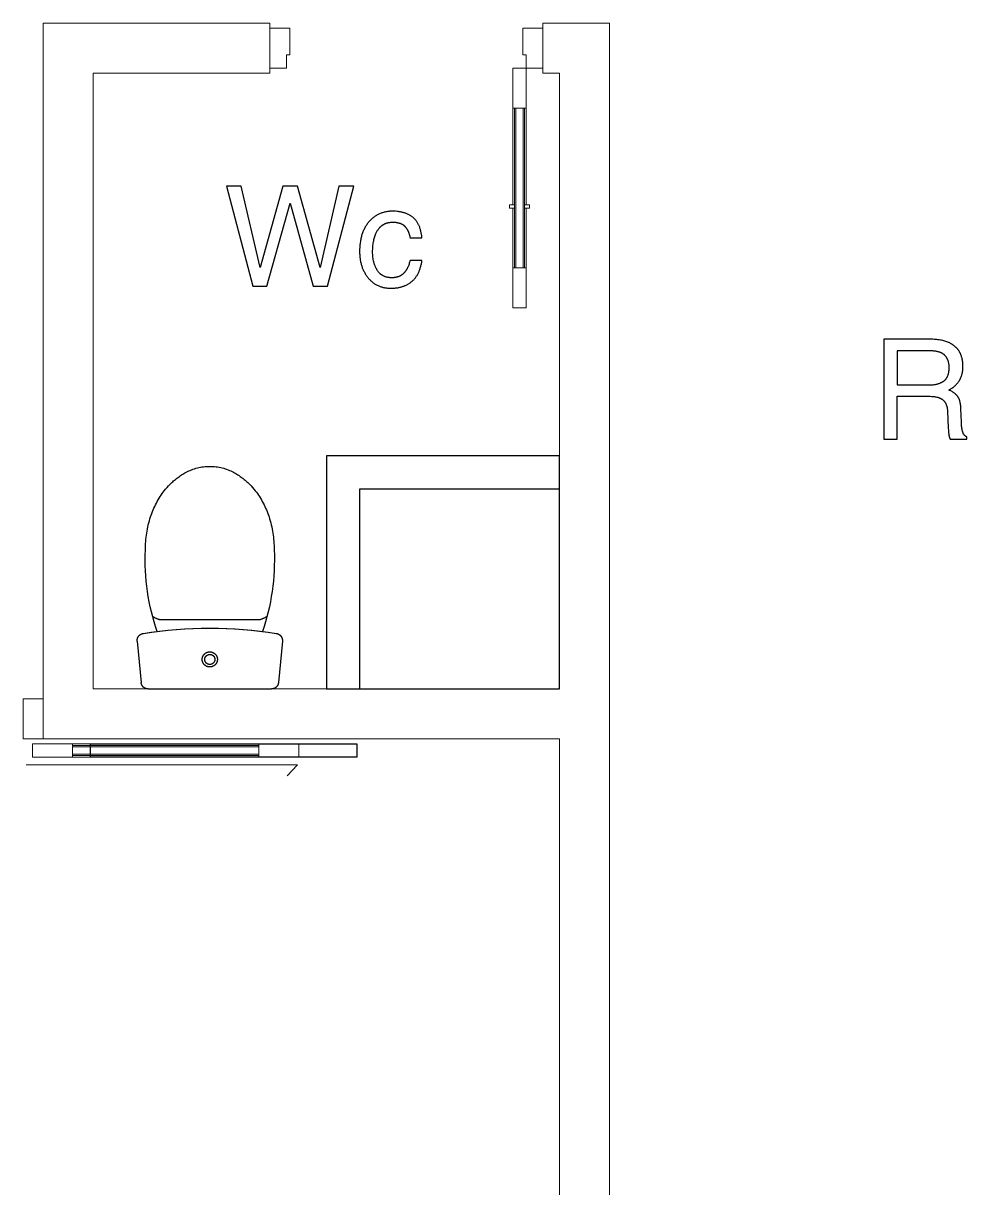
# Model space of a CAD drawing. Header units: metres. Extents: x 0 to 2861, y -1 to 1496.
# Drawn here: x 6.851 to 9.684, y 25.423 to 28.922 of the extents above; entities that cross this region are included whole.
import ezdxf

# ---------------------------------------------------------------- set-up
doc = ezdxf.new("R2010")
doc.units = ezdxf.units.M
doc.linetypes.add('ACAD_ISO03W100', pattern=[30, 12, -18])
for name, color, linetype in [('ARS-FURNITURE', 252, 'Continuous'), ('ARS_ARSIR', 251, 'Continuous'), ('Default', 18, 'Continuous'), ('Furniture lavatory', 8, 'Continuous')]:
    doc.layers.add(name, color=color, linetype=linetype)
doc.layers.add('ARS-KUSEN', color=25, linetype='Continuous', lineweight=9)
doc.layers.add('ARS_DINDING', color=1, linetype='Continuous', lineweight=15)

msp = doc.modelspace()

# ---------------------------------------------------------------- linework, layer by layer
at = {"layer": 'ARS-FURNITURE'}
for points in [[(8.4613, 27.6215), (7.7613, 27.6215)], [(7.7613, 27.6215), (7.7613, 26.9215)], [(8.4613, 26.9215), (8.4613, 27.6215)], [(8.4613, 27.5215), (7.8613, 27.5215)], [(7.8613, 27.5215), (7.8613, 26.9215)], [(8.4613, 26.9215), (8.4613, 27.5215)], [(7.7613, 26.9215), (8.4613, 26.9215)], [(7.8613, 26.9215), (8.4613, 26.9215)]]:
    msp.add_lwpolyline(points, dxfattribs=at)
at = {"layer": 'ARS-KUSEN'}
for points in [[(7.6513, 28.9065), (7.5913, 28.9065)], [(7.5913, 28.9065), (7.5913, 28.7865)], [(7.6513, 28.8265), (7.6513, 28.9065)], [(8.3513, 28.8265), (8.3513, 28.9065)], [(8.3513, 28.9065), (8.4113, 28.9065)], [(8.4113, 28.9065), (8.4113, 28.7865)], [(7.6413, 28.7865), (7.6413, 28.8265)], [(7.6413, 28.8265), (7.6513, 28.8265)], [(8.3613, 28.8265), (8.3513, 28.8265)], [(8.3613, 28.7865), (8.3613, 28.8265)], [(7.5913, 28.7865), (7.6413, 28.7865)], [(8.3213, 28.6665), (8.3213, 28.7865)], [(8.3213, 28.7865), (8.3613, 28.7865)], [(8.4113, 28.7865), (8.3613, 28.7865)], [(8.3613, 28.7865), (8.3613, 28.6665)], [(8.3613, 28.6665), (8.3213, 28.6665)], [(8.3263, 28.6665), (8.3263, 28.1865)], [(8.3303, 28.6665), (8.3303, 28.1865)], [(8.3523, 28.6665), (8.3523, 28.1865)], [(8.3563, 28.6665), (8.3563, 28.1865)], [(8.3113, 28.3665), (8.3113, 28.3765)], [(8.3113, 28.3765), (8.3263, 28.3765)], [(8.3263, 28.3765), (8.3263, 28.3665)], [(8.3563, 28.3765), (8.3563, 28.3665)], [(8.3713, 28.3765), (8.3563, 28.3765)], [(8.3713, 28.3665), (8.3713, 28.3765)], [(8.3263, 28.3665), (8.3113, 28.3665)], [(8.3563, 28.3665), (8.3713, 28.3665)], [(8.3213, 28.0665), (8.3213, 28.1865)], [(8.3213, 28.1865), (8.3613, 28.1865)], [(8.3613, 28.1865), (8.3613, 28.0665)], [(8.3613, 28.0665), (8.3213, 28.0665)], [(7.559, 26.7515), (6.999, 26.7515)], [(7.559, 26.7475), (6.999, 26.7475)], [(7.559, 26.7255), (6.999, 26.7255)], [(7.559, 26.7215), (6.999, 26.7215)], [(6.8601, 26.6931), (7.6751, 26.6931), (7.6434, 26.6607)]]:
    msp.add_lwpolyline(points, dxfattribs=at)
at = {"layer": 'ARS-KUSEN', "color": 16}
for points in [[(8.3213, 28.3765), (8.3213, 28.6665)], [(8.3213, 28.6665), (8.3613, 28.6665)], [(8.3613, 28.6665), (8.3613, 28.3765)], [(8.3213, 28.1865), (8.3213, 28.3665)], [(8.3613, 28.3665), (8.3613, 28.1865)], [(8.3613, 28.1865), (8.3213, 28.1865)]]:
    msp.add_lwpolyline(points, dxfattribs=at)
at = {"layer": 'ARS-KUSEN'}
for points in [[(6.9113, 26.7715), (6.8613, 26.7715), (6.8513, 26.7715), (6.8513, 26.8915), (6.9113, 26.8915)], [(6.999, 26.7165), (6.879, 26.7165), (6.879, 26.7565), (6.999, 26.7565)], [(7.559, 26.7565), (6.999, 26.7565), (6.999, 26.7165), (7.559, 26.7165)], [(7.679, 26.7165), (7.559, 26.7165), (7.559, 26.7565), (7.679, 26.7565)]]:
    msp.add_lwpolyline(points, close=True, dxfattribs=at)
at = {"layer": 'ARS_ARSIR', "linetype": 'ACAD_ISO03W100'}
msp.add_lwpolyline([(7.0533, 26.7565), (7.8533, 26.7565), (7.8533, 26.7165), (7.0533, 26.7165)], close=True, dxfattribs=at)
at = {"layer": 'ARS_DINDING', "color": 251}
for points in [[(6.9113, 26.7715), (6.9113, 28.9215)], [(7.5913, 28.9215), (6.9113, 28.9215)], [(7.5913, 28.7715), (7.5913, 28.9215)], [(8.6113, 28.9215), (8.4113, 28.9215)], [(8.4113, 28.9215), (8.4113, 28.7715)], [(8.6113, 28.9215), (8.6113, 23.4215)], [(7.0613, 28.7715), (7.0613, 26.9215)], [(7.0613, 28.7715), (7.5913, 28.7715)], [(8.4113, 28.7715), (8.4613, 28.7715)], [(8.4613, 26.9215), (8.4613, 28.7715)], [(8.4613, 26.9215), (7.0613, 26.9215)], [(8.4613, 26.7715), (6.9113, 26.7715)], [(8.4613, 21.9215), (8.4613, 26.7715)]]:
    msp.add_lwpolyline(points, dxfattribs=at)
at = {"layer": 'Default'}
for points in [[(7.506, 28.4319), (7.4619, 28.4319)], [(7.4619, 28.4319), (7.5403, 28.1319)], [(7.5626, 28.1879), (7.506, 28.4319)], [(7.6304, 28.4319), (7.5626, 28.1879)], [(7.6745, 28.4319), (7.6304, 28.4319)], [(7.7423, 28.1879), (7.6745, 28.4319)], [(7.7989, 28.4319), (7.7423, 28.1879)], [(7.7646, 28.1319), (7.8434, 28.4319)], [(7.8434, 28.4319), (7.7989, 28.4319)], [(7.583, 28.1319), (7.6527, 28.3807)], [(7.6527, 28.3807), (7.7219, 28.1319)], [(7.9604, 28.357), (7.9577, 28.3569), (7.9551, 28.3568), (7.9524, 28.3567), (7.9498, 28.3565), (7.9473, 28.3562), (7.9447, 28.3558), (7.9422, 28.3554), (7.9397, 28.355), (7.9373, 28.3544), (7.9349, 28.3538), (7.9325, 28.3532), (7.9301, 28.3525), (7.9278, 28.3517), (7.9255, 28.3508), (7.9232, 28.3499), (7.921, 28.3489), (7.9187, 28.3479), (7.9166, 28.3468), (7.9144, 28.3457), (7.9123, 28.3444), (7.9102, 28.3432), (7.9081, 28.3418), (7.9061, 28.3404), (7.9041, 28.3389), (7.9021, 28.3374), (7.9002, 28.3358), (7.8983, 28.3341), (7.8964, 28.3324), (7.8945, 28.3306), (7.8927, 28.3288), (7.8909, 28.3269), (7.8891, 28.3249), (7.8874, 28.3229), (7.8858, 28.3208), (7.8841, 28.3187), (7.8826, 28.3165), (7.8811, 28.3143), (7.8796, 28.312), (7.8782, 28.3096), (7.8769, 28.3073), (7.8756, 28.3048), (7.8744, 28.3024), (7.8732, 28.2998), (7.8721, 28.2973), (7.871, 28.2946), (7.87, 28.292), (7.8691, 28.2892), (7.8682, 28.2865), (7.8673, 28.2836), (7.8665, 28.2808), (7.8658, 28.2778), (7.8651, 28.2748), (7.8645, 28.2718), (7.8639, 28.2687), (7.8634, 28.2656), (7.8629, 28.2624), (7.8625, 28.2592), (7.8621, 28.2559), (7.8616, 28.2492), (7.8613, 28.2423), (7.8612, 28.2352), (7.8613, 28.2294), (7.8614, 28.2266), (7.8616, 28.2237), (7.8618, 28.2209), (7.8621, 28.2182), (7.8624, 28.2154), (7.8628, 28.2127), (7.8632, 28.2101), (7.8637, 28.2074), (7.8642, 28.2048), (7.8648, 28.2022), (7.8654, 28.1997), (7.8661, 28.1971), (7.8668, 28.1946), (7.8675, 28.1922), (7.8684, 28.1897), (7.8692, 28.1873), (7.8702, 28.185), (7.8711, 28.1826), (7.8722, 28.1803), (7.8732, 28.178), (7.8744, 28.1758), (7.8755, 28.1736), (7.8767, 28.1714), (7.878, 28.1692), (7.8793, 28.1671), (7.8807, 28.165), (7.8821, 28.1629), (7.8836, 28.1609), (7.8851, 28.1589), (7.8867, 28.1569), (7.8883, 28.155), (7.89, 28.1531), (7.8916, 28.1513), (7.8933, 28.1496), (7.8951, 28.1479), (7.8969, 28.1463), (7.8987, 28.1447), (7.9005, 28.1432), (7.9024, 28.1418), (7.9043, 28.1404), (7.9063, 28.1391), (7.9083, 28.1378), (7.9103, 28.1366), (7.9124, 28.1355), (7.9144, 28.1344), (7.9166, 28.1334), (7.9187, 28.1325), (7.9209, 28.1316), (7.9231, 28.1308), (7.9254, 28.13), (7.9277, 28.1293), (7.93, 28.1286), (7.9324, 28.1281), (7.9347, 28.1275), (7.9372, 28.1271), (7.9396, 28.1267), (7.9421, 28.1263), (7.9447, 28.1261), (7.9472, 28.1259), (7.9498, 28.1257), (7.9524, 28.1256), (7.9551, 28.1256), (7.9598, 28.1257), (7.9621, 28.1258), (7.9644, 28.1259), (7.9667, 28.1261), (7.9689, 28.1263), (7.9712, 28.1265), (7.9733, 28.1268), (7.9755, 28.1272), (7.9776, 28.1275), (7.9797, 28.128), (7.9818, 28.1284), (7.9839, 28.1289), (7.9859, 28.1294), (7.9879, 28.13), (7.9899, 28.1306), (7.9918, 28.1313), (7.9937, 28.1319), (7.9956, 28.1327), (7.9975, 28.1334), (7.9993, 28.1342), (8.0012, 28.1351), (8.0029, 28.136), (8.0047, 28.1369), (8.0064, 28.1379), (8.0081, 28.1389), (8.0098, 28.1399), (8.0115, 28.141), (8.0131, 28.1421), (8.0147, 28.1433), (8.0163, 28.1445), (8.0178, 28.1457), (8.0193, 28.147), (8.0208, 28.1483), (8.0222, 28.1497), (8.0236, 28.1511), (8.025, 28.1526), (8.0263, 28.1541), (8.0276, 28.1556), (8.0289, 28.1572), (8.0301, 28.1589), (8.0313, 28.1606), (8.0325, 28.1623), (8.0336, 28.1641), (8.0347, 28.1659), (8.0357, 28.1678), (8.0367, 28.1697), (8.0377, 28.1717), (8.0387, 28.1737), (8.0396, 28.1757), (8.0404, 28.1778), (8.0413, 28.18), (8.0421, 28.1822), (8.0428, 28.1844), (8.0435, 28.1867), (8.0442, 28.189), (8.0449, 28.1914), (8.0455, 28.1938), (8.0461, 28.1963), (8.0466, 28.1988), (8.0476, 28.204), (8.0484, 28.2093)], [(8.0484, 28.2771), (8.0478, 28.2825), (8.047, 28.2877), (8.0465, 28.2902), (8.046, 28.2927), (8.0455, 28.2951), (8.0449, 28.2974), (8.0443, 28.2998), (8.0437, 28.302), (8.043, 28.3042), (8.0423, 28.3064), (8.0416, 28.3085), (8.0408, 28.3106), (8.04, 28.3126), (8.0391, 28.3145), (8.0382, 28.3164), (8.0373, 28.3183), (8.0363, 28.3201), (8.0353, 28.3219), (8.0343, 28.3236), (8.0332, 28.3252), (8.0321, 28.3268), (8.031, 28.3284), (8.0298, 28.3299), (8.0286, 28.3313), (8.0274, 28.3327), (8.0261, 28.3341), (8.0247, 28.3354), (8.0234, 28.3366), (8.022, 28.3378), (8.0206, 28.339), (8.0191, 28.3401), (8.0176, 28.3412), (8.0161, 28.3422), (8.0146, 28.3432), (8.013, 28.3442), (8.0114, 28.3451), (8.0098, 28.346), (8.0081, 28.3469), (8.0064, 28.3477), (8.0047, 28.3485), (8.003, 28.3492), (8.0012, 28.3499), (7.9995, 28.3506), (7.9976, 28.3513), (7.9958, 28.3519), (7.9939, 28.3525), (7.992, 28.353), (7.9901, 28.3535), (7.9882, 28.354), (7.9862, 28.3544), (7.9842, 28.3548), (7.9822, 28.3552), (7.9801, 28.3555), (7.978, 28.3558), (7.9759, 28.3561), (7.9738, 28.3563), (7.9694, 28.3567), (7.965, 28.3569), (7.9604, 28.357)], [(8.0127, 28.2093), (8.012, 28.2063), (8.0113, 28.2034), (8.0105, 28.2006), (8.0096, 28.1978), (8.0087, 28.1951), (8.0077, 28.1925), (8.0066, 28.19), (8.0055, 28.1876), (8.0049, 28.1864), (8.0043, 28.1852), (8.0037, 28.1841), (8.0031, 28.183), (8.0024, 28.1819), (8.0018, 28.1808), (8.0011, 28.1797), (8.0004, 28.1787), (7.9997, 28.1776), (7.9989, 28.1766), (7.9982, 28.1756), (7.9974, 28.1747), (7.9967, 28.1737), (7.9959, 28.1728), (7.995, 28.1719), (7.9942, 28.171), (7.9934, 28.1702), (7.9925, 28.1693), (7.9916, 28.1685), (7.9907, 28.1677), (7.9898, 28.167), (7.9889, 28.1663), (7.9879, 28.1656), (7.9869, 28.1649), (7.9859, 28.1643), (7.9849, 28.1636), (7.9839, 28.1631), (7.9828, 28.1625), (7.9818, 28.162), (7.9807, 28.1615), (7.9796, 28.161), (7.9785, 28.1605), (7.9773, 28.1601), (7.9762, 28.1597), (7.975, 28.1593), (7.9738, 28.159), (7.9726, 28.1587), (7.9713, 28.1584), (7.9701, 28.1581), (7.9688, 28.1579), (7.9675, 28.1577), (7.9662, 28.1575), (7.9649, 28.1574), (7.9635, 28.1572), (7.9622, 28.1572), (7.9608, 28.1571), (7.9594, 28.157), (7.958, 28.157), (7.9561, 28.1571), (7.9543, 28.1571), (7.9525, 28.1572), (7.9508, 28.1574), (7.949, 28.1576), (7.9473, 28.1578), (7.9457, 28.1581), (7.9441, 28.1584), (7.9425, 28.1588), (7.9409, 28.1592), (7.9394, 28.1597), (7.9378, 28.1602), (7.9364, 28.1607), (7.9349, 28.1613), (7.9335, 28.162), (7.9321, 28.1626), (7.9308, 28.1634), (7.9301, 28.1637), (7.9295, 28.1641), (7.9288, 28.1645), (7.9282, 28.1649), (7.9275, 28.1654), (7.9269, 28.1658), (7.9263, 28.1662), (7.9257, 28.1667), (7.9251, 28.1672), (7.9245, 28.1676), (7.9239, 28.1681), (7.9233, 28.1686), (7.9222, 28.1697), (7.9211, 28.1707), (7.92, 28.1719), (7.919, 28.173), (7.918, 28.1742), (7.917, 28.1755), (7.9161, 28.1768), (7.9151, 28.1781), (7.9143, 28.1795), (7.9134, 28.1809), (7.9126, 28.1823), (7.9118, 28.1838), (7.911, 28.1853), (7.9103, 28.1868), (7.9095, 28.1883), (7.9089, 28.1898), (7.9082, 28.1914), (7.9076, 28.193), (7.9069, 28.1946), (7.9064, 28.1962), (7.9058, 28.1978), (7.9053, 28.1995), (7.9048, 28.2011), (7.9043, 28.2028), (7.9038, 28.2046), (7.903, 28.2081), (7.9023, 28.2116), (7.9017, 28.2153), (7.9012, 28.219), (7.9009, 28.2229), (7.9006, 28.2268), (7.9004, 28.2308), (7.9004, 28.2348), (7.9004, 28.2389), (7.9005, 28.2428), (7.9007, 28.2467), (7.901, 28.2505), (7.9013, 28.2542), (7.9018, 28.2579), (7.9023, 28.2614), (7.9028, 28.2649), (7.9035, 28.2683), (7.9042, 28.2716), (7.905, 28.2748), (7.9059, 28.278), (7.9068, 28.2811), (7.9079, 28.284), (7.909, 28.2869), (7.9102, 28.2898), (7.9111, 28.2919), (7.9121, 28.2939), (7.9132, 28.2959), (7.9143, 28.2978), (7.9154, 28.2997), (7.9165, 28.3014), (7.9177, 28.3031), (7.919, 28.3048), (7.9196, 28.3056), (7.9203, 28.3064), (7.9209, 28.3071), (7.9216, 28.3079), (7.9223, 28.3086), (7.9229, 28.3093), (7.9236, 28.31), (7.9243, 28.3107), (7.925, 28.3113), (7.9258, 28.312), (7.9265, 28.3126), (7.9272, 28.3132), (7.928, 28.3138), (7.9287, 28.3144), (7.9295, 28.315), (7.9303, 28.3155), (7.9311, 28.316), (7.9319, 28.3165), (7.9327, 28.317), (7.9335, 28.3175), (7.9343, 28.318), (7.9352, 28.3184), (7.936, 28.3188), (7.9369, 28.3193), (7.9378, 28.3197), (7.9386, 28.32), (7.9395, 28.3204), (7.9404, 28.3207), (7.9413, 28.3211), (7.9422, 28.3214), (7.9432, 28.3217), (7.9441, 28.3219), (7.9451, 28.3222), (7.946, 28.3224), (7.947, 28.3227), (7.9479, 28.3229), (7.9489, 28.3231), (7.9499, 28.3232), (7.9509, 28.3234), (7.9519, 28.3235), (7.954, 28.3238), (7.9561, 28.3239), (7.9582, 28.324), (7.9604, 28.3241), (7.9636, 28.324), (7.9651, 28.324), (7.9666, 28.3239), (7.9681, 28.3238), (7.9696, 28.3236), (7.971, 28.3234), (7.9724, 28.3232), (7.9738, 28.323), (7.9751, 28.3228), (7.9764, 28.3225), (7.9777, 28.3222), (7.979, 28.3219), (7.9802, 28.3215), (7.9814, 28.3211), (7.9826, 28.3207), (7.9838, 28.3203), (7.9849, 28.3198), (7.986, 28.3194), (7.9871, 28.3189), (7.9881, 28.3183), (7.9891, 28.3178), (7.9901, 28.3172), (7.9911, 28.3166), (7.992, 28.3159), (7.9929, 28.3153), (7.9938, 28.3146), (7.9947, 28.3138), (7.9955, 28.3131), (7.9963, 28.3123), (7.997, 28.3115), (7.9978, 28.3107), (7.9985, 28.3099), (7.9992, 28.309), (7.9999, 28.3081), (8.0006, 28.3073), (8.0012, 28.3064), (8.0019, 28.3054), (8.0025, 28.3045), (8.0031, 28.3036), (8.0037, 28.3026), (8.0042, 28.3017), (8.0048, 28.3007), (8.0053, 28.2997), (8.0059, 28.2987), (8.0064, 28.2977), (8.0069, 28.2967), (8.0073, 28.2956), (8.0078, 28.2946), (8.0082, 28.2935), (8.0091, 28.2913), (8.0098, 28.2891), (8.0105, 28.2868), (8.0112, 28.2845), (8.0118, 28.2821), (8.0123, 28.2796), (8.0127, 28.2771)], [(8.0127, 28.2771), (8.0484, 28.2771)], [(8.0484, 28.2093), (8.0127, 28.2093)], [(7.5403, 28.1319), (7.583, 28.1319)], [(7.7219, 28.1319), (7.7646, 28.1319)], [(9.5739, 27.9722), (9.435, 27.9722)], [(9.435, 27.9722), (9.435, 27.6722)], [(9.6305, 27.8197), (9.6329, 27.821), (9.6353, 27.8224), (9.6377, 27.8238), (9.6399, 27.8253), (9.6421, 27.8268), (9.6442, 27.8284), (9.6463, 27.8301), (9.6483, 27.8318), (9.6502, 27.8335), (9.652, 27.8353), (9.6538, 27.8372), (9.6555, 27.8391), (9.6571, 27.841), (9.6587, 27.843), (9.6602, 27.8451), (9.6616, 27.8472), (9.6623, 27.8483), (9.663, 27.8494), (9.6636, 27.8505), (9.6642, 27.8517), (9.6648, 27.8528), (9.6654, 27.854), (9.666, 27.8552), (9.6665, 27.8564), (9.667, 27.8577), (9.6675, 27.8589), (9.668, 27.8602), (9.6684, 27.8615), (9.6688, 27.8628), (9.6692, 27.8641), (9.6696, 27.8655), (9.67, 27.8668), (9.6703, 27.8682), (9.6706, 27.8696), (9.6712, 27.8725), (9.6717, 27.8754), (9.6721, 27.8785), (9.6724, 27.8816), (9.6726, 27.8848), (9.6727, 27.888), (9.6727, 27.8913), (9.6727, 27.8945), (9.6726, 27.8977), (9.6724, 27.9007), (9.6721, 27.9038), (9.6717, 27.9067), (9.6713, 27.9096), (9.6707, 27.9124), (9.6701, 27.9151), (9.6694, 27.9178), (9.669, 27.9192), (9.6686, 27.9205), (9.6682, 27.9218), (9.6678, 27.923), (9.6673, 27.9243), (9.6668, 27.9255), (9.6663, 27.9268), (9.6658, 27.928), (9.6652, 27.9292), (9.6647, 27.9303), (9.6641, 27.9315), (9.6635, 27.9326), (9.6628, 27.9338), (9.6622, 27.9349), (9.6615, 27.936), (9.6608, 27.9371), (9.6601, 27.9381), (9.6594, 27.9392), (9.6586, 27.9402), (9.6578, 27.9412), (9.6571, 27.9423), (9.6562, 27.9432), (9.6554, 27.9442), (9.6545, 27.9452), (9.6537, 27.9461), (9.6528, 27.947), (9.6519, 27.9479), (9.6509, 27.9488), (9.65, 27.9497), (9.649, 27.9506), (9.648, 27.9514), (9.6469, 27.9523), (9.6459, 27.9531), (9.6448, 27.9539), (9.6438, 27.9546), (9.6427, 27.9554), (9.6415, 27.9562), (9.6404, 27.9569), (9.6392, 27.9576), (9.638, 27.9583), (9.6356, 27.9597), (9.6331, 27.961), (9.6305, 27.9622), (9.6291, 27.9628), (9.6276, 27.9634), (9.6247, 27.9646), (9.6217, 27.9656), (9.6186, 27.9666), (9.6154, 27.9675), (9.6121, 27.9683), (9.6087, 27.969), (9.6052, 27.9697), (9.6016, 27.9703), (9.5979, 27.9708), (9.5942, 27.9712), (9.5903, 27.9716), (9.5863, 27.9719), (9.5823, 27.9721), (9.5781, 27.9722), (9.5739, 27.9722)], [(9.5749, 27.9373), (9.4757, 27.9373)], [(9.4757, 27.9373), (9.4757, 27.8348)], [(9.5696, 27.8348), (9.5731, 27.8348), (9.5766, 27.835), (9.5799, 27.8352), (9.5832, 27.8355), (9.5863, 27.8359), (9.5894, 27.8364), (9.5909, 27.8367), (9.5923, 27.837), (9.5938, 27.8373), (9.5952, 27.8376), (9.5966, 27.838), (9.598, 27.8384), (9.5994, 27.8388), (9.6007, 27.8392), (9.602, 27.8397), (9.6033, 27.8402), (9.6045, 27.8407), (9.6058, 27.8412), (9.607, 27.8418), (9.6082, 27.8423), (9.6094, 27.8429), (9.6105, 27.8435), (9.6116, 27.8442), (9.6127, 27.8448), (9.6138, 27.8455), (9.6149, 27.8462), (9.6154, 27.8466), (9.6159, 27.8469), (9.6164, 27.8473), (9.6169, 27.8477), (9.6174, 27.8481), (9.6178, 27.8485), (9.6183, 27.8489), (9.6188, 27.8494), (9.6192, 27.8498), (9.6196, 27.8502), (9.6201, 27.8507), (9.6205, 27.8511), (9.6209, 27.8516), (9.6213, 27.8521), (9.6217, 27.8526), (9.6221, 27.8531), (9.6225, 27.8536), (9.6229, 27.8541), (9.6233, 27.8546), (9.6236, 27.8552), (9.624, 27.8557), (9.6243, 27.8562), (9.6247, 27.8568), (9.625, 27.8574), (9.6256, 27.8585), (9.6262, 27.8597), (9.6268, 27.861), (9.6273, 27.8622), (9.6278, 27.8635), (9.6283, 27.8649), (9.6288, 27.8663), (9.6292, 27.8677), (9.6295, 27.8691), (9.6299, 27.8706), (9.6302, 27.8721), (9.6305, 27.8737), (9.6307, 27.8753), (9.6309, 27.8769), (9.6311, 27.8786), (9.6312, 27.8803), (9.6314, 27.882), (9.6314, 27.8838), (9.6315, 27.8856), (9.6315, 27.8875), (9.6315, 27.8894), (9.6314, 27.8914), (9.6313, 27.8933), (9.6311, 27.8952), (9.6309, 27.897), (9.6307, 27.8988), (9.6304, 27.9005), (9.63, 27.9022), (9.6297, 27.9039), (9.6292, 27.9055), (9.6287, 27.9071), (9.6282, 27.9086), (9.6279, 27.9094), (9.6277, 27.9101), (9.6274, 27.9109), (9.627, 27.9116), (9.6267, 27.9123), (9.6264, 27.913), (9.626, 27.9137), (9.6257, 27.9144), (9.6253, 27.9151), (9.6249, 27.9158), (9.6245, 27.9164), (9.6241, 27.9171), (9.6237, 27.9177), (9.6233, 27.9183), (9.6229, 27.919), (9.6224, 27.9196), (9.6219, 27.9202), (9.6215, 27.9207), (9.621, 27.9213), (9.6205, 27.9219), (9.62, 27.9225), (9.6195, 27.923), (9.6189, 27.9235), (9.6184, 27.9241), (9.6179, 27.9246), (9.6173, 27.9251), (9.6167, 27.9256), (9.6161, 27.9261), (9.6155, 27.9266), (9.6149, 27.927), (9.6143, 27.9275), (9.6137, 27.9279), (9.613, 27.9284), (9.6124, 27.9288), (9.6117, 27.9292), (9.611, 27.9296), (9.6103, 27.93), (9.6096, 27.9304), (9.6082, 27.9312), (9.6074, 27.9315), (9.6066, 27.9319), (9.6058, 27.9323), (9.605, 27.9326), (9.6041, 27.9329), (9.6032, 27.9332), (9.6024, 27.9336), (9.6015, 27.9338), (9.5996, 27.9344), (9.5977, 27.9349), (9.5957, 27.9354), (9.5937, 27.9358), (9.5916, 27.9361), (9.5894, 27.9364), (9.5871, 27.9367), (9.5848, 27.9369), (9.5824, 27.9371), (9.58, 27.9372), (9.5775, 27.9373), (9.5749, 27.9373)], [(9.4757, 27.8348), (9.5696, 27.8348)], [(9.6668, 27.7631), (9.6667, 27.7663), (9.6664, 27.7694), (9.6662, 27.7724), (9.6658, 27.7753), (9.6654, 27.778), (9.665, 27.7807), (9.6644, 27.7832), (9.6638, 27.7856), (9.6635, 27.7868), (9.6632, 27.7879), (9.6628, 27.789), (9.6625, 27.7901), (9.6621, 27.7912), (9.6617, 27.7922), (9.6613, 27.7932), (9.6609, 27.7941), (9.6604, 27.7951), (9.66, 27.796), (9.6595, 27.7969), (9.659, 27.7977), (9.6585, 27.7986), (9.658, 27.7994), (9.6575, 27.8001), (9.6569, 27.8009), (9.6564, 27.8016), (9.6558, 27.8023), (9.6552, 27.803), (9.6546, 27.8037), (9.6539, 27.8044), (9.6533, 27.8051), (9.6526, 27.8057), (9.6519, 27.8064), (9.6512, 27.8071), (9.6505, 27.8077), (9.6498, 27.8083), (9.649, 27.809), (9.6483, 27.8096), (9.6475, 27.8102), (9.6459, 27.8114), (9.6442, 27.8125), (9.6424, 27.8137), (9.6406, 27.8148), (9.6387, 27.8158), (9.6368, 27.8168), (9.6347, 27.8178), (9.6326, 27.8187), (9.6305, 27.8197)], [(9.4757, 27.6722), (9.4757, 27.8009)], [(9.4757, 27.8009), (9.5682, 27.8009)], [(9.5682, 27.8009), (9.5742, 27.8008), (9.5798, 27.8005), (9.5825, 27.8003), (9.585, 27.8001), (9.5874, 27.7998), (9.5898, 27.7995), (9.592, 27.7991), (9.5941, 27.7987), (9.5962, 27.7983), (9.5981, 27.7978), (9.599, 27.7975), (9.5999, 27.7972), (9.6008, 27.7969), (9.6016, 27.7966), (9.6024, 27.7963), (9.6032, 27.796), (9.604, 27.7957), (9.6047, 27.7954), (9.6054, 27.795), (9.606, 27.7947), (9.6066, 27.7944), (9.6072, 27.794), (9.6078, 27.7937), (9.6084, 27.7933), (9.609, 27.7929), (9.6096, 27.7926), (9.6101, 27.7922), (9.6107, 27.7918), (9.6112, 27.7913), (9.6117, 27.7909), (9.6123, 27.7905), (9.6128, 27.7901), (9.6133, 27.7896), (9.6138, 27.7891), (9.6143, 27.7887), (9.6147, 27.7882), (9.6152, 27.7877), (9.6157, 27.7872), (9.6161, 27.7867), (9.6165, 27.7862), (9.617, 27.7857), (9.6174, 27.7851), (9.6178, 27.7846), (9.6182, 27.784), (9.6186, 27.7835), (9.619, 27.7829), (9.6194, 27.7823), (9.6197, 27.7817), (9.6201, 27.7811), (9.6204, 27.7805), (9.6208, 27.7799), (9.6211, 27.7792), (9.6217, 27.778), (9.6223, 27.7766), (9.6229, 27.7753), (9.6234, 27.7739), (9.6238, 27.7724), (9.6243, 27.7709), (9.6247, 27.7694), (9.6251, 27.7679), (9.6254, 27.7663), (9.6257, 27.7647), (9.6259, 27.763), (9.6262, 27.7613), (9.6263, 27.7595), (9.6265, 27.7578), (9.6266, 27.7559)], [(9.6266, 27.7559), (9.629, 27.7059)], [(9.6683, 27.7229), (9.6668, 27.7631)], [(9.6842, 27.679), (9.6839, 27.6791), (9.6836, 27.6792), (9.6833, 27.6794), (9.683, 27.6795), (9.6828, 27.6797), (9.6825, 27.6798), (9.6822, 27.68), (9.6819, 27.6801), (9.6817, 27.6803), (9.6814, 27.6805), (9.6811, 27.6807), (9.6809, 27.6808), (9.6806, 27.681), (9.6803, 27.6812), (9.6798, 27.6816), (9.6794, 27.6821), (9.6789, 27.6825), (9.6784, 27.683), (9.6779, 27.6835), (9.6775, 27.684), (9.6771, 27.6845), (9.6766, 27.685), (9.6762, 27.6856), (9.6758, 27.6862), (9.6754, 27.6868), (9.675, 27.6874), (9.6747, 27.688), (9.6743, 27.6887), (9.674, 27.6894), (9.6736, 27.6901), (9.6733, 27.6908), (9.673, 27.6916), (9.6727, 27.6923), (9.6724, 27.6931), (9.6721, 27.6939), (9.6719, 27.6947), (9.6716, 27.6956), (9.6714, 27.6964), (9.6708, 27.6984), (9.6706, 27.6996), (9.6703, 27.7008), (9.6701, 27.7021), (9.6697, 27.7048), (9.6693, 27.7079), (9.6689, 27.7112), (9.6687, 27.7148), (9.6683, 27.7229)], [(9.629, 27.7059), (9.6295, 27.6978), (9.63, 27.6912), (9.6302, 27.6884), (9.6305, 27.686), (9.6308, 27.6839), (9.6309, 27.683), (9.6311, 27.6822), (9.6314, 27.6807), (9.6318, 27.6793), (9.6321, 27.6779), (9.6325, 27.6767), (9.6327, 27.676), (9.6329, 27.6754), (9.6332, 27.6749), (9.6334, 27.6743), (9.6336, 27.6737), (9.6339, 27.6732), (9.6341, 27.6727), (9.6344, 27.6722)], [(9.6842, 27.6722), (9.6842, 27.679)], [(9.435, 27.6722), (9.4757, 27.6722)], [(9.6344, 27.6722), (9.6842, 27.6722)]]:
    msp.add_lwpolyline(points, dxfattribs=at)
at = {"layer": 'Furniture lavatory'}
for points in [[(7.2746, 27.5169), (7.2788, 27.5222), (7.2831, 27.5272), (7.2876, 27.5321), (7.2921, 27.5367), (7.2946, 27.5392), (7.2972, 27.5417), (7.2999, 27.5442), (7.3026, 27.5466), (7.3054, 27.549), (7.3083, 27.5513), (7.3112, 27.5536), (7.3142, 27.5559), (7.3172, 27.5581), (7.3203, 27.5603), (7.3235, 27.5625), (7.3267, 27.5645), (7.3299, 27.5666), (7.3333, 27.5686), (7.3366, 27.5705), (7.3401, 27.5724)], [(7.3401, 27.5724), (7.344, 27.5745), (7.3481, 27.5764), (7.3522, 27.5783), (7.3565, 27.58), (7.3608, 27.5816), (7.3651, 27.5831), (7.3696, 27.5844), (7.374, 27.5857), (7.3786, 27.5867), (7.3832, 27.5877), (7.3878, 27.5885), (7.3925, 27.5892), (7.3972, 27.5897), (7.4019, 27.5901), (7.4066, 27.5903), (7.4113, 27.5903)], [(7.4113, 27.5903), (7.4161, 27.5903), (7.4208, 27.5901), (7.4255, 27.5897), (7.4302, 27.5892), (7.4349, 27.5885), (7.4395, 27.5877), (7.4441, 27.5867), (7.4486, 27.5857), (7.4531, 27.5844), (7.4575, 27.5831), (7.4619, 27.5816), (7.4662, 27.58), (7.4704, 27.5783), (7.4746, 27.5764), (7.4786, 27.5745), (7.4826, 27.5724)], [(7.4826, 27.5724), (7.486, 27.5705), (7.4894, 27.5686), (7.4927, 27.5666), (7.496, 27.5645), (7.4992, 27.5625), (7.5024, 27.5603), (7.5055, 27.5581), (7.5085, 27.5559), (7.5115, 27.5536), (7.5144, 27.5513), (7.5172, 27.549), (7.52, 27.5466), (7.5228, 27.5442), (7.5254, 27.5417), (7.5281, 27.5392), (7.5306, 27.5367), (7.5351, 27.5321), (7.5395, 27.5272), (7.5438, 27.5222), (7.548, 27.5169)], [(7.2334, 27.4382), (7.2352, 27.4437), (7.2371, 27.4491), (7.2392, 27.4545), (7.2413, 27.4598), (7.2436, 27.465), (7.246, 27.4701), (7.2485, 27.4752), (7.251, 27.4802), (7.2537, 27.4851), (7.2564, 27.4899), (7.2593, 27.4946), (7.2622, 27.4993), (7.2652, 27.5038), (7.2683, 27.5083), (7.2714, 27.5126), (7.2746, 27.5169)], [(7.548, 27.5169), (7.5513, 27.5126), (7.5544, 27.5083), (7.5575, 27.5038), (7.5605, 27.4993), (7.5634, 27.4946), (7.5662, 27.4899), (7.569, 27.4851), (7.5716, 27.4802), (7.5742, 27.4752), (7.5767, 27.4701), (7.5791, 27.465), (7.5813, 27.4598), (7.5835, 27.4545), (7.5855, 27.4491), (7.5875, 27.4437), (7.5893, 27.4382)], [(7.218, 27.3395), (7.2181, 27.3459), (7.2183, 27.3522), (7.2186, 27.3585), (7.219, 27.3648), (7.2195, 27.3711), (7.2202, 27.3773), (7.221, 27.3836), (7.2219, 27.3898), (7.223, 27.396), (7.2241, 27.4021), (7.2254, 27.4082), (7.2267, 27.4143), (7.2282, 27.4204), (7.2298, 27.4263), (7.2316, 27.4323), (7.2334, 27.4382)], [(7.5893, 27.4382), (7.5911, 27.4323), (7.5928, 27.4263), (7.5944, 27.4204), (7.5959, 27.4143), (7.5973, 27.4082), (7.5986, 27.4021), (7.5997, 27.396), (7.6007, 27.3898), (7.6017, 27.3836), (7.6025, 27.3773), (7.6031, 27.3711), (7.6037, 27.3648), (7.6041, 27.3585), (7.6044, 27.3522), (7.6046, 27.3459), (7.6047, 27.3395)], [(7.2533, 27.0943), (7.2485, 27.1088), (7.244, 27.1235), (7.2398, 27.1384), (7.236, 27.1533), (7.2325, 27.1684), (7.2294, 27.1837), (7.2266, 27.199), (7.2242, 27.2144), (7.2221, 27.2299), (7.2204, 27.2455), (7.2191, 27.2611), (7.2181, 27.2768), (7.2175, 27.2925), (7.2173, 27.3082), (7.2175, 27.3239), (7.218, 27.3395)], [(7.6047, 27.3395), (7.6052, 27.3239), (7.6053, 27.3082), (7.6051, 27.2925), (7.6045, 27.2768), (7.6036, 27.2611), (7.6023, 27.2455), (7.6006, 27.2299), (7.5985, 27.2144), (7.5961, 27.199), (7.5933, 27.1837), (7.5902, 27.1684), (7.5867, 27.1533), (7.5828, 27.1384), (7.5787, 27.1235), (7.5742, 27.1088), (7.5694, 27.0943)], [(7.2592, 27.13), (7.2578, 27.1304), (7.2565, 27.1308), (7.2551, 27.1313), (7.2538, 27.1318), (7.2525, 27.1323), (7.2513, 27.1328), (7.25, 27.1334), (7.2487, 27.134), (7.2475, 27.1346), (7.2463, 27.1352), (7.2451, 27.1359), (7.244, 27.1366), (7.2428, 27.1373), (7.2417, 27.138), (7.2406, 27.1387), (7.2395, 27.1395)], [(7.2592, 27.13), (7.5635, 27.13)], [(7.5832, 27.1395), (7.5821, 27.1387), (7.581, 27.138), (7.5798, 27.1373), (7.5787, 27.1366), (7.5775, 27.1359), (7.5764, 27.1352), (7.5751, 27.1346), (7.5739, 27.134), (7.5727, 27.1334), (7.5714, 27.1328), (7.5701, 27.1323), (7.5688, 27.1318), (7.5675, 27.1313), (7.5662, 27.1308), (7.5649, 27.1304), (7.5635, 27.13)], [(7.1934, 27.0655), (7.1934, 27.0661), (7.1934, 27.0667), (7.1933, 27.0673), (7.1933, 27.0679), (7.1934, 27.0686), (7.1934, 27.0692), (7.1935, 27.0698), (7.1935, 27.0703), (7.1936, 27.0709), (7.1937, 27.0715), (7.1939, 27.0721), (7.194, 27.0727), (7.1941, 27.0733), (7.1943, 27.0738), (7.1945, 27.0744), (7.1947, 27.0749), (7.1949, 27.0755), (7.1951, 27.076), (7.1954, 27.0765), (7.1956, 27.077), (7.1959, 27.0775), (7.1962, 27.078), (7.1965, 27.0785), (7.1968, 27.079), (7.1971, 27.0794), (7.1974, 27.0799), (7.1977, 27.0803), (7.1981, 27.0807), (7.1984, 27.0811), (7.1987, 27.0815), (7.1991, 27.0819), (7.1995, 27.0823), (7.1997, 27.0825), (7.2, 27.0828), (7.2003, 27.0831), (7.2006, 27.0833), (7.2009, 27.0836), (7.2012, 27.0838), (7.2015, 27.084), (7.2018, 27.0843), (7.2021, 27.0845), (7.2024, 27.0847), (7.2028, 27.085), (7.2031, 27.0852), (7.2034, 27.0854), (7.2038, 27.0856), (7.2041, 27.0858), (7.2045, 27.086), (7.2049, 27.0862), (7.2052, 27.0864), (7.2056, 27.0865), (7.206, 27.0867), (7.2064, 27.0869), (7.2068, 27.087), (7.2072, 27.0872), (7.2076, 27.0873), (7.208, 27.0874), (7.2084, 27.0876), (7.2088, 27.0877), (7.2092, 27.0878), (7.2096, 27.0879), (7.21, 27.088), (7.2105, 27.0881), (7.2109, 27.0881)], [(7.2109, 27.0881), (7.2356, 27.0919), (7.2604, 27.0952), (7.2853, 27.098), (7.3103, 27.1002), (7.3353, 27.102), (7.3604, 27.1033), (7.3855, 27.1041), (7.4106, 27.1043), (7.4358, 27.1041), (7.4609, 27.1033), (7.486, 27.1021), (7.511, 27.1003), (7.536, 27.0981), (7.5609, 27.0953), (7.5857, 27.0921), (7.6104, 27.0884)], [(7.2122, 27.0884), (7.2369, 27.0921), (7.2618, 27.0953), (7.2867, 27.0981), (7.3116, 27.1003), (7.3367, 27.1021), (7.3618, 27.1033), (7.3869, 27.1041), (7.412, 27.1043), (7.4372, 27.1041), (7.4623, 27.1033), (7.4874, 27.102), (7.5124, 27.1002), (7.5374, 27.098), (7.5623, 27.0952), (7.5871, 27.0919), (7.6118, 27.0881)], [(7.6118, 27.0881), (7.6122, 27.0881), (7.6126, 27.088), (7.6131, 27.0879), (7.6135, 27.0878), (7.6139, 27.0877), (7.6143, 27.0876), (7.6147, 27.0874), (7.6151, 27.0873), (7.6155, 27.0872), (7.6159, 27.087), (7.6163, 27.0869), (7.6167, 27.0867), (7.6171, 27.0865), (7.6174, 27.0864), (7.6178, 27.0862), (7.6182, 27.086), (7.6185, 27.0858), (7.6189, 27.0856), (7.6192, 27.0854), (7.6196, 27.0852), (7.6199, 27.085), (7.6203, 27.0847), (7.6206, 27.0845), (7.6209, 27.0843), (7.6212, 27.084), (7.6215, 27.0838), (7.6218, 27.0836), (7.6221, 27.0833), (7.6224, 27.0831), (7.6227, 27.0828), (7.6229, 27.0825), (7.6232, 27.0823), (7.6236, 27.0819), (7.6239, 27.0815), (7.6243, 27.0811), (7.6246, 27.0807), (7.6249, 27.0803), (7.6253, 27.0799), (7.6256, 27.0794), (7.6259, 27.079), (7.6262, 27.0785), (7.6265, 27.078), (7.6268, 27.0775), (7.627, 27.077), (7.6273, 27.0765), (7.6275, 27.076), (7.6278, 27.0755), (7.628, 27.0749), (7.6282, 27.0744), (7.6284, 27.0738), (7.6285, 27.0733), (7.6287, 27.0727), (7.6288, 27.0721), (7.6289, 27.0715), (7.629, 27.0709), (7.6291, 27.0703), (7.6292, 27.0698), (7.6293, 27.0692), (7.6293, 27.0686), (7.6293, 27.0679), (7.6293, 27.0673), (7.6293, 27.0667), (7.6293, 27.0661), (7.6292, 27.0655)], [(7.1934, 27.0655), (7.2052, 26.9405)], [(7.6292, 27.0655), (7.6174, 26.9405)], [(7.226, 26.9215), (7.2255, 26.9216), (7.225, 26.9216), (7.2244, 26.9216), (7.2239, 26.9217), (7.2233, 26.9217), (7.2228, 26.9218), (7.2223, 26.9219), (7.2218, 26.922), (7.2212, 26.9221), (7.2207, 26.9222), (7.2202, 26.9224), (7.2197, 26.9225), (7.2192, 26.9227), (7.2187, 26.9229), (7.2182, 26.9231), (7.2177, 26.9233), (7.2173, 26.9235), (7.2168, 26.9237), (7.2163, 26.9239), (7.2159, 26.9242), (7.2155, 26.9244), (7.215, 26.9247), (7.2146, 26.925), (7.2142, 26.9252), (7.2138, 26.9255), (7.2134, 26.9258), (7.213, 26.9261), (7.2127, 26.9264), (7.2123, 26.9267), (7.2119, 26.927), (7.2116, 26.9273), (7.2113, 26.9277), (7.211, 26.928), (7.2107, 26.9283), (7.2104, 26.9286), (7.2101, 26.9289), (7.2099, 26.9292), (7.2096, 26.9296), (7.2093, 26.9299), (7.2091, 26.9302), (7.2088, 26.9306), (7.2086, 26.931), (7.2083, 26.9313), (7.2081, 26.9317), (7.2079, 26.9321), (7.2077, 26.9325), (7.2075, 26.9329), (7.2073, 26.9333), (7.2071, 26.9337), (7.2069, 26.9341), (7.2067, 26.9346), (7.2065, 26.935), (7.2064, 26.9354), (7.2062, 26.9359), (7.2061, 26.9363), (7.2059, 26.9368), (7.2058, 26.9372), (7.2057, 26.9377), (7.2056, 26.9381), (7.2055, 26.9386), (7.2054, 26.9391), (7.2053, 26.9395), (7.2053, 26.94), (7.2052, 26.9405)], [(7.6174, 26.9405), (7.6174, 26.94), (7.6173, 26.9395), (7.6173, 26.9391), (7.6172, 26.9386), (7.6171, 26.9381), (7.617, 26.9377), (7.6169, 26.9372), (7.6167, 26.9368), (7.6166, 26.9363), (7.6165, 26.9359), (7.6163, 26.9354), (7.6162, 26.935), (7.616, 26.9346), (7.6158, 26.9341), (7.6156, 26.9337), (7.6154, 26.9333), (7.6152, 26.9329), (7.615, 26.9325), (7.6148, 26.9321), (7.6146, 26.9317), (7.6143, 26.9313), (7.6141, 26.931), (7.6138, 26.9306), (7.6136, 26.9302), (7.6133, 26.9299), (7.6131, 26.9296), (7.6128, 26.9292), (7.6125, 26.9289), (7.6123, 26.9286), (7.612, 26.9283), (7.6117, 26.928), (7.6114, 26.9277), (7.6111, 26.9273), (7.6107, 26.927), (7.6104, 26.9267), (7.61, 26.9264), (7.6096, 26.9261), (7.6093, 26.9258), (7.6089, 26.9255), (7.6085, 26.9252), (7.6081, 26.925), (7.6076, 26.9247), (7.6072, 26.9244), (7.6068, 26.9242), (7.6063, 26.9239), (7.6059, 26.9237), (7.6054, 26.9235), (7.6049, 26.9233), (7.6045, 26.9231), (7.604, 26.9229), (7.6035, 26.9227), (7.603, 26.9225), (7.6025, 26.9224), (7.602, 26.9222), (7.6014, 26.9221), (7.6009, 26.922), (7.6004, 26.9219), (7.5999, 26.9218), (7.5993, 26.9217), (7.5988, 26.9217), (7.5983, 26.9216), (7.5977, 26.9216), (7.5972, 26.9216), (7.5966, 26.9215)], [(7.226, 26.9215), (7.5966, 26.9215)]]:
    msp.add_lwpolyline(points, dxfattribs=at)
for points in [[(7.4274, 26.9942), (7.4271, 26.9938), (7.4267, 26.9935), (7.4263, 26.9931), (7.4259, 26.9928), (7.4255, 26.9925), (7.4251, 26.9921), (7.4247, 26.9918), (7.4242, 26.9915), (7.4238, 26.9912), (7.4233, 26.9909), (7.4229, 26.9906), (7.4224, 26.9904), (7.4219, 26.9901), (7.4214, 26.9899), (7.4209, 26.9896), (7.4204, 26.9894), (7.4199, 26.9892), (7.4193, 26.989), (7.4188, 26.9888), (7.4182, 26.9886), (7.4177, 26.9884), (7.4171, 26.9883), (7.4166, 26.9881), (7.416, 26.988), (7.4154, 26.9879), (7.4149, 26.9878), (7.4143, 26.9877), (7.4137, 26.9876), (7.4131, 26.9876), (7.4125, 26.9875), (7.4119, 26.9875), (7.4113, 26.9875), (7.4107, 26.9875), (7.4102, 26.9875), (7.4096, 26.9876), (7.409, 26.9876), (7.4084, 26.9877), (7.4078, 26.9878), (7.4072, 26.9879), (7.4067, 26.988), (7.4061, 26.9881), (7.4055, 26.9883), (7.405, 26.9884), (7.4044, 26.9886), (7.4039, 26.9888), (7.4033, 26.989), (7.4028, 26.9892), (7.4023, 26.9894), (7.4018, 26.9896), (7.4013, 26.9899), (7.4008, 26.9901), (7.4003, 26.9904), (7.3998, 26.9906), (7.3993, 26.9909), (7.3989, 26.9912), (7.3984, 26.9915), (7.398, 26.9918), (7.3976, 26.9921), (7.3972, 26.9925), (7.3967, 26.9928), (7.3964, 26.9931), (7.396, 26.9935), (7.3956, 26.9938), (7.3952, 26.9942), (7.3949, 26.9945), (7.3945, 26.9949), (7.3942, 26.9953), (7.3939, 26.9957), (7.3935, 26.9961), (7.3932, 26.9965), (7.3929, 26.9969), (7.3926, 26.9974), (7.3923, 26.9978), (7.392, 26.9983), (7.3917, 26.9988), (7.3914, 26.9992), (7.3912, 26.9997), (7.3909, 27.0002), (7.3907, 27.0007), (7.3904, 27.0012), (7.3902, 27.0018), (7.39, 27.0023), (7.3898, 27.0028), (7.3896, 27.0034), (7.3895, 27.0039), (7.3893, 27.0045), (7.3892, 27.005), (7.389, 27.0056), (7.3889, 27.0062), (7.3888, 27.0068), (7.3888, 27.0073), (7.3887, 27.0079), (7.3886, 27.0085), (7.3886, 27.0091), (7.3886, 27.0097), (7.3886, 27.0103), (7.3886, 27.0109), (7.3886, 27.0115), (7.3886, 27.012), (7.3887, 27.0126), (7.3888, 27.0132), (7.3888, 27.0138), (7.3889, 27.0144), (7.389, 27.0149), (7.3892, 27.0155), (7.3893, 27.0161), (7.3895, 27.0166), (7.3896, 27.0172), (7.3898, 27.0177), (7.39, 27.0183), (7.3902, 27.0188), (7.3904, 27.0193), (7.3907, 27.0198), (7.3909, 27.0203), (7.3912, 27.0208), (7.3914, 27.0213), (7.3917, 27.0218), (7.392, 27.0223), (7.3923, 27.0227), (7.3926, 27.0232), (7.3929, 27.0236), (7.3932, 27.024), (7.3935, 27.0245), (7.3939, 27.0249), (7.3942, 27.0253), (7.3945, 27.0256), (7.3949, 27.026), (7.3952, 27.0264), (7.3956, 27.0267), (7.396, 27.0271), (7.3964, 27.0274), (7.3967, 27.0278), (7.3972, 27.0281), (7.3976, 27.0284), (7.398, 27.0287), (7.3984, 27.029), (7.3989, 27.0293), (7.3993, 27.0296), (7.3998, 27.0299), (7.4003, 27.0302), (7.4008, 27.0305), (7.4013, 27.0307), (7.4018, 27.0309), (7.4023, 27.0312), (7.4028, 27.0314), (7.4033, 27.0316), (7.4039, 27.0318), (7.4044, 27.032), (7.405, 27.0321), (7.4055, 27.0323), (7.4061, 27.0324), (7.4067, 27.0326), (7.4072, 27.0327), (7.4078, 27.0328), (7.4084, 27.0329), (7.409, 27.0329), (7.4096, 27.033), (7.4102, 27.033), (7.4107, 27.033), (7.4113, 27.033), (7.4119, 27.033), (7.4125, 27.033), (7.4131, 27.033), (7.4137, 27.0329), (7.4143, 27.0329), (7.4149, 27.0328), (7.4154, 27.0327), (7.416, 27.0326), (7.4166, 27.0324), (7.4171, 27.0323), (7.4177, 27.0321), (7.4182, 27.032), (7.4188, 27.0318), (7.4193, 27.0316), (7.4199, 27.0314), (7.4204, 27.0312), (7.4209, 27.0309), (7.4214, 27.0307), (7.4219, 27.0305), (7.4224, 27.0302), (7.4229, 27.0299), (7.4233, 27.0296), (7.4238, 27.0293), (7.4242, 27.029), (7.4247, 27.0287), (7.4251, 27.0284), (7.4255, 27.0281), (7.4259, 27.0278), (7.4263, 27.0274), (7.4267, 27.0271), (7.4271, 27.0267), (7.4274, 27.0264), (7.4278, 27.026), (7.4281, 27.0256), (7.4285, 27.0253), (7.4288, 27.0249), (7.4291, 27.0245), (7.4295, 27.024), (7.4298, 27.0236), (7.4301, 27.0232), (7.4304, 27.0227), (7.4307, 27.0223), (7.431, 27.0218), (7.4312, 27.0213), (7.4315, 27.0208), (7.4318, 27.0203), (7.432, 27.0198), (7.4322, 27.0193), (7.4324, 27.0188), (7.4327, 27.0183), (7.4329, 27.0177), (7.433, 27.0172), (7.4332, 27.0166), (7.4334, 27.0161), (7.4335, 27.0155), (7.4336, 27.0149), (7.4337, 27.0144), (7.4338, 27.0138), (7.4339, 27.0132), (7.434, 27.0126), (7.434, 27.012), (7.4341, 27.0115), (7.4341, 27.0109), (7.4341, 27.0103), (7.4341, 27.0097), (7.4341, 27.0091), (7.434, 27.0085), (7.434, 27.0079), (7.4339, 27.0073), (7.4338, 27.0068), (7.4337, 27.0062), (7.4336, 27.0056), (7.4335, 27.005), (7.4334, 27.0045), (7.4332, 27.0039), (7.433, 27.0034), (7.4329, 27.0028), (7.4327, 27.0023), (7.4324, 27.0018), (7.4322, 27.0012), (7.432, 27.0007), (7.4318, 27.0002), (7.4315, 26.9997), (7.4312, 26.9992), (7.431, 26.9988), (7.4307, 26.9983), (7.4304, 26.9978), (7.4301, 26.9974), (7.4298, 26.9969), (7.4295, 26.9965), (7.4291, 26.9961), (7.4288, 26.9957), (7.4285, 26.9953), (7.4281, 26.9949), (7.4278, 26.9945)], [(7.4006, 26.9996), (7.4004, 26.9998), (7.4001, 27), (7.3999, 27.0003), (7.3997, 27.0006), (7.3995, 27.0008), (7.3993, 27.0011), (7.399, 27.0014), (7.3988, 27.0017), (7.3986, 27.002), (7.3984, 27.0023), (7.3983, 27.0026), (7.3981, 27.0029), (7.3979, 27.0032), (7.3977, 27.0036), (7.3976, 27.0039), (7.3974, 27.0043), (7.3973, 27.0046), (7.3971, 27.005), (7.397, 27.0053), (7.3969, 27.0057), (7.3968, 27.006), (7.3967, 27.0064), (7.3966, 27.0068), (7.3965, 27.0072), (7.3964, 27.0076), (7.3964, 27.0079), (7.3963, 27.0083), (7.3963, 27.0087), (7.3962, 27.0091), (7.3962, 27.0095), (7.3962, 27.0099), (7.3962, 27.0103), (7.3962, 27.0107), (7.3962, 27.0111), (7.3962, 27.0115), (7.3963, 27.0118), (7.3963, 27.0122), (7.3964, 27.0126), (7.3964, 27.013), (7.3965, 27.0134), (7.3966, 27.0138), (7.3967, 27.0141), (7.3968, 27.0145), (7.3969, 27.0149), (7.397, 27.0152), (7.3971, 27.0156), (7.3973, 27.016), (7.3974, 27.0163), (7.3976, 27.0166), (7.3977, 27.017), (7.3979, 27.0173), (7.3981, 27.0176), (7.3983, 27.018), (7.3984, 27.0183), (7.3986, 27.0186), (7.3988, 27.0189), (7.399, 27.0192), (7.3993, 27.0194), (7.3995, 27.0197), (7.3997, 27.02), (7.3999, 27.0203), (7.4001, 27.0205), (7.4004, 27.0208), (7.4006, 27.021), (7.4009, 27.0212), (7.4011, 27.0215), (7.4014, 27.0217), (7.4016, 27.0219), (7.4019, 27.0221), (7.4022, 27.0224), (7.4025, 27.0226), (7.4027, 27.0228), (7.403, 27.023), (7.4033, 27.0232), (7.4037, 27.0234), (7.404, 27.0235), (7.4043, 27.0237), (7.4046, 27.0239), (7.405, 27.024), (7.4053, 27.0242), (7.4057, 27.0243), (7.406, 27.0245), (7.4064, 27.0246), (7.4067, 27.0247), (7.4071, 27.0248), (7.4075, 27.0249), (7.4079, 27.025), (7.4082, 27.0251), (7.4086, 27.0252), (7.409, 27.0253), (7.4094, 27.0253), (7.4098, 27.0254), (7.4102, 27.0254), (7.4106, 27.0254), (7.4109, 27.0254), (7.4113, 27.0254), (7.4117, 27.0254), (7.4121, 27.0254), (7.4125, 27.0254), (7.4129, 27.0254), (7.4133, 27.0253), (7.4137, 27.0253), (7.4141, 27.0252), (7.4144, 27.0251), (7.4148, 27.025), (7.4152, 27.0249), (7.4156, 27.0248), (7.4159, 27.0247), (7.4163, 27.0246), (7.4167, 27.0245), (7.417, 27.0243), (7.4174, 27.0242), (7.4177, 27.024), (7.418, 27.0239), (7.4184, 27.0237), (7.4187, 27.0235), (7.419, 27.0234), (7.4193, 27.0232), (7.4196, 27.023), (7.4199, 27.0228), (7.4202, 27.0226), (7.4205, 27.0224), (7.4208, 27.0221), (7.421, 27.0219), (7.4213, 27.0217), (7.4216, 27.0215), (7.4218, 27.0212), (7.4221, 27.021), (7.4223, 27.0208), (7.4225, 27.0205), (7.4228, 27.0203), (7.423, 27.02), (7.4232, 27.0197), (7.4234, 27.0194), (7.4236, 27.0192), (7.4238, 27.0189), (7.424, 27.0186), (7.4242, 27.0183), (7.4244, 27.018), (7.4246, 27.0176), (7.4248, 27.0173), (7.4249, 27.017), (7.4251, 27.0166), (7.4252, 27.0163), (7.4254, 27.016), (7.4255, 27.0156), (7.4257, 27.0152), (7.4258, 27.0149), (7.4259, 27.0145), (7.426, 27.0141), (7.4261, 27.0138), (7.4262, 27.0134), (7.4262, 27.013), (7.4263, 27.0126), (7.4264, 27.0122), (7.4264, 27.0118), (7.4265, 27.0115), (7.4265, 27.0111), (7.4265, 27.0107), (7.4265, 27.0103), (7.4265, 27.0099), (7.4265, 27.0095), (7.4265, 27.0091), (7.4264, 27.0087), (7.4264, 27.0083), (7.4263, 27.0079), (7.4262, 27.0076), (7.4262, 27.0072), (7.4261, 27.0068), (7.426, 27.0064), (7.4259, 27.006), (7.4258, 27.0057), (7.4257, 27.0053), (7.4255, 27.005), (7.4254, 27.0046), (7.4252, 27.0043), (7.4251, 27.0039), (7.4249, 27.0036), (7.4248, 27.0032), (7.4246, 27.0029), (7.4244, 27.0026), (7.4242, 27.0023), (7.424, 27.002), (7.4238, 27.0017), (7.4236, 27.0014), (7.4234, 27.0011), (7.4232, 27.0008), (7.423, 27.0006), (7.4228, 27.0003), (7.4225, 27), (7.4223, 26.9998), (7.4221, 26.9996), (7.4218, 26.9993), (7.4216, 26.9991), (7.4213, 26.9989), (7.421, 26.9986), (7.4208, 26.9984), (7.4205, 26.9982), (7.4202, 26.998), (7.4199, 26.9978), (7.4196, 26.9976), (7.4193, 26.9974), (7.419, 26.9972), (7.4187, 26.997), (7.4184, 26.9968), (7.418, 26.9967), (7.4177, 26.9965), (7.4174, 26.9964), (7.417, 26.9962), (7.4167, 26.9961), (7.4163, 26.996), (7.4159, 26.9958), (7.4156, 26.9957), (7.4152, 26.9956), (7.4148, 26.9955), (7.4144, 26.9954), (7.4141, 26.9954), (7.4137, 26.9953), (7.4133, 26.9952), (7.4129, 26.9952), (7.4125, 26.9952), (7.4121, 26.9951), (7.4117, 26.9951), (7.4113, 26.9951), (7.4109, 26.9951), (7.4106, 26.9951), (7.4102, 26.9952), (7.4098, 26.9952), (7.4094, 26.9952), (7.409, 26.9953), (7.4086, 26.9954), (7.4082, 26.9954), (7.4079, 26.9955), (7.4075, 26.9956), (7.4071, 26.9957), (7.4067, 26.9958), (7.4064, 26.996), (7.406, 26.9961), (7.4057, 26.9962), (7.4053, 26.9964), (7.405, 26.9965), (7.4046, 26.9967), (7.4043, 26.9968), (7.404, 26.997), (7.4037, 26.9972), (7.4033, 26.9974), (7.403, 26.9976), (7.4027, 26.9978), (7.4025, 26.998), (7.4022, 26.9982), (7.4019, 26.9984), (7.4016, 26.9986), (7.4014, 26.9989), (7.4011, 26.9991), (7.4009, 26.9993)]]:
    msp.add_lwpolyline(points, close=True, dxfattribs=at)

doc.saveas('drawing.dxf')
